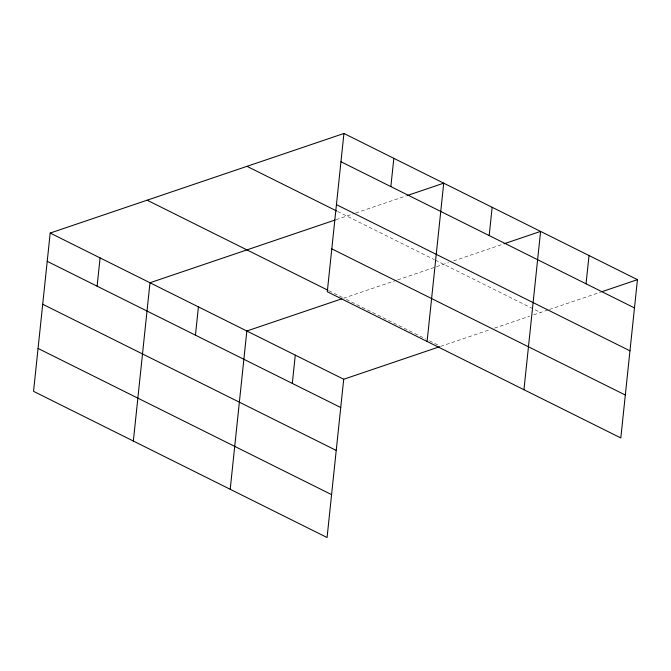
<?xml version="1.0" encoding="UTF-8"?>
<svg xmlns="http://www.w3.org/2000/svg" width="671" height="671" viewBox="0 0 671 671"><rect width="100%" height="100%" fill="white"/><g stroke="black" fill="none" stroke-linecap="round" stroke-linejoin="round"><path stroke-width="0.5" stroke-dasharray="3.35 2.52" d="M336.02 219.685L354.707 213.353M355.689 213.017L406.14 195.915M396.653 280.21L343.778 298.142L425.741 338.956M397.635 279.882L448.597 262.604M453.546 260.927L502.998 244.152M440.646 346.379L489.604 329.78M494.493 328.119L529.746 316.167M533.663 314.842L548.425 309.834M549.415 309.499L600.855 292.061M337.547 211.432L434.338 259.635M435.269 260.105L540.516 312.518M328.882 290.719L342.847 297.672M429.465 340.818L438.784 345.456"/><path stroke-width="1.01" d="M343.929 133.47L327.289 291.751L620.809 437.945L637.45 279.656L343.929 133.47L50.191 233.055L33.55 391.344L327.071 537.53L343.711 379.249L439.656 346.714M97.11 286.19L100.088 257.907M133.344 441.048L149.985 282.759L335.039 220.021M195.446 335.156L198.415 306.882M230.212 489.293L246.844 331.004L341.799 298.813M292.304 383.401L295.282 355.127M390.858 186.597L393.827 158.322M427.091 341.455L443.724 183.166L407.129 195.58M489.184 235.563L492.153 207.289M523.95 389.7L540.591 231.411L503.988 243.816M586.043 283.808L589.021 255.534M601.845 291.726L637.45 279.656M340.952 161.745L634.481 307.93M336.448 204.647L629.968 350.832M246.995 166.333L336.624 210.971M331.801 248.849L625.322 395.034M147.125 200.193L327.951 290.249M50.191 233.055L343.711 379.249M47.213 261.338L340.734 407.523M42.709 304.24L336.23 450.426M38.062 348.442L331.583 494.628"/></g></svg>
